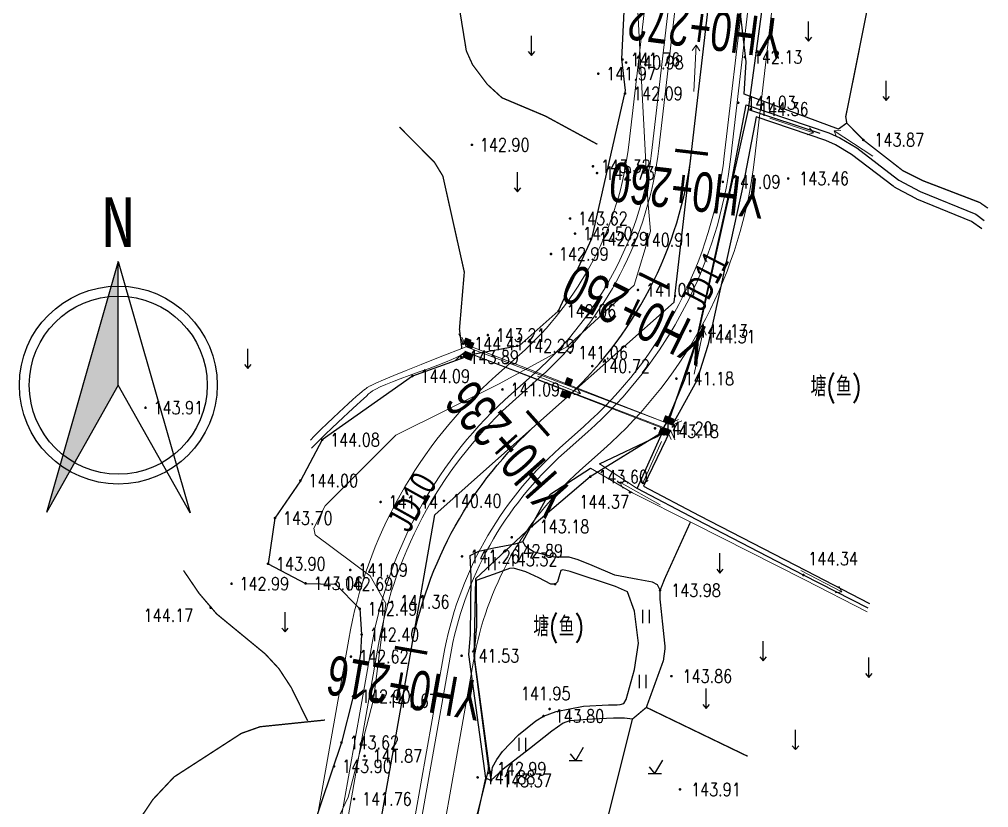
# Model space of a CAD drawing. Extents: x 529262 to 576451, y 2694391 to 2717535.
# Drawn here: x 562798.4 to 562871.9, y 2709306.4 to 2709366.1 of the extents above; entities that cross this region are included whole.
import ezdxf
from ezdxf.enums import TextEntityAlignment as Align

# ---------------------------------------------------------------- set-up
doc = ezdxf.new("R2010")
doc.units = 0
doc.linetypes.add('DASHED', pattern=[19.049999999999997, 12.7, -6.35])
for name, color, linetype in [('DMTZ', 8, 'Continuous'), ('GCD', 8, 'Continuous'), ('ZBTZ', 8, 'Continuous'), ('交点标注', 3, 'Continuous'), ('桩号标注_YH', 2, 'Continuous'), ('路名', 7, 'Continuous'), ('道路中线_04护管挡墙', 7, 'Continuous')]:
    doc.layers.add(name, color=color, linetype=linetype)
doc.layers.add('SXSS', color=5, linetype='Continuous', lineweight=0)
doc.styles.add('EICAD', font='fsdb_e.shx', dxfattribs={"width": 0.707, "height": 2, "bigfont": 'tjhzf.shx'})
doc.styles.add('HZ', font='rs.shx', dxfattribs={"width": 0.8, "bigfont": 'hztxt.shx'})
doc.styles.add('JieTuHzTxt', font='smsim.shx', dxfattribs={"width": 0.7, "bigfont": 'smfs.shx'})
doc.styles.get("Standard").update_dxf_attribs({"font": '', "height": 2.5, "bigfont": 'smfs.shx'})
doc.styles.get('Standard').set_extended_font_data('FangSong_GB2312')
doc.linetypes.add('10421', pattern='A,2,[150,AAA.SHX,S=0.5,R=0,X=0,Y=0.5],1e-11', length=2.00000000001)
doc.linetypes.add('10422', pattern='A,0.75,[150,AAA.SHX,S=0.5,R=0,X=0,Y=0.5],1.5,[177,AAA.SHX,S=1,R=0,X=0,Y=0.4],0.75', length=3)
doc.linetypes.add('1161', pattern='A,0,[149,AAA.SHX,S=0.15,R=0,X=0,Y=0],-1.6', length=1.6)
doc.linetypes.add('8462', pattern='A,2,[157,AAA.SHX,S=1,R=0,X=0,Y=0.5],1e-09', length=2.000000001)

# ---------------------------------------------------------------- blocks, each defined once
blk = doc.blocks.new('Compass1')
for p, q in [((0, 12.5), (-7.245865642328226, -12.86052974814868)), ((0, 0), (0, 12.5)), ((0, 0), (-7.245865642328226, -12.86052974814868))]:
    blk.add_line(p, q)
at = {"color": 2}
for p, q in [((0, 12.5), (7.258392921233167, -12.9043752243162)), ((7.258392921233167, -12.9043752243162), (0, 0))]:
    blk.add_line(p, q, dxfattribs=at)
at = {"color": 3}
blk.add_circle((0, 0), 10, dxfattribs=at)
at = {"color": 2}
blk.add_circle((0, 0), 9, dxfattribs=at)
blk.add_solid([(-7.245865642328283, -12.86052974814882), (0, 12.5), (0, 0)], dxfattribs=at)
at = {"color": 3}
blk.add_text('N', height=5, dxfattribs=at).set_placement((-0.01376961122394693, 13.97023395669921), align=Align.CENTER)
blk = doc.blocks.new('gc002')
at = {"color": 8, "const_width": 1}
blk.add_lwpolyline([(-0.5, 0), (0.5, 0)], dxfattribs=at)
blk = doc.blocks.new('gc123')
at = {"color": 8}
for p, q in [((0, 0), (1.199999999999999, 2)), ((-1, 0), (1, 0)), ((0, 0), (-0.8, 1))]:
    blk.add_line(p, q, dxfattribs=at)
blk = doc.blocks.new('gc120')
at = {"color": 8}
for p, q in [((0, 0), (0, 3)), ((-0.5, 0.6), (0, 0)), ((0, 0), (0.5, 0.6))]:
    blk.add_line(p, q, dxfattribs=at)
blk = doc.blocks.new('gc086')
at = {"color": 8}
for p, q in [((0, 0), (7, 0)), ((7, 0), (6.180847955711008, 0.573576436351046)), ((7, 0), (6.180847955711008, -0.5735764363510459))]:
    blk.add_line(p, q, dxfattribs=at)
blk = doc.blocks.new('gc121')
at = {"color": 8}
for p, q in [((-0.5, -1), (-0.5, 1)), ((0.5, -1), (0.5, 1))]:
    blk.add_line(p, q, dxfattribs=at)
blk = doc.blocks.new('GC200')
at = {"linetype": 'Continuous', "const_width": 0.2, "flags": 128}
blk.add_lwpolyline([(-0.1, 0, 1), (0.1, 0, 1)], format="xyb", close=True, dxfattribs=at)

msp = doc.modelspace()

# ---------------------------------------------------------------- linework, layer by layer
at = {"layer": 'DMTZ', "linetype": '10421', "flags": 128}
for points, elevation in [([(562853.6999258315, 2709359.2801933), (562855.1549258315, 2709370.0591933), (562857.2632974352, 2709376.482999946), (562860.6522277223, 2709381.208193736), (562861.17502769, 2709384.926524207), (562860.6222121889, 2709387.982541238), (562858.2569258315, 2709396.7641933), (562855.2569258315, 2709398.5601933), (562846.3999258315, 2709404.1181933)], 24.551), ([(562826.1769258315, 2709279.1281933), (562826.3839258315, 2709286.4271933), (562831.5239258315, 2709299.4911933), (562834.0079258315, 2709309.3181933), (562832.8964136476, 2709317.84589002), (562833.0127267722, 2709323.731477502), (562835.2679258315, 2709325.8281933), (562837.2529258315, 2709327.6841933), (562841.6999258315, 2709331.4591933), (562847.0175833774, 2709334.761357657), (562847.7972809989, 2709336.082168203), (562849.8649258316, 2709342.0711933), (562853.6999258315, 2709359.2801933), (562859.1119258315, 2709357.4911933)], 24.551), ([(562832.7911033379, 2709340.726859012), (562828.2059258316, 2709339.0811933), (562821.3679258316, 2709334.2471933), (562819.7169258315, 2709331.1531933), (562817.7849258315, 2709328.3161933), (562817.2589258315, 2709324.8551933), (562820.1069258315, 2709323.3671933), (562822.3859258315, 2709323.3171933), (562824.2149258315, 2709321.4421933), (562824.3609258315, 2709319.4921933), (562824.2662811914, 2709318.033684466), (562823.7079258315, 2709314.8031933), (562822.8299258315, 2709311.3061933), (562817.4029890086, 2709295.192312995), (562816.7403673612, 2709292.642292706), (562816.0279258315, 2709286.5511933), (562816.6199258316, 2709282.7951933), (562816.4629258316, 2709280.9691933), (562814.7739258315, 2709274.2981933), (562813.6809258315, 2709270.3641933), (562818.3859258315, 2709263.2431933), (562824.1139657451, 2709259.030661949), (562828.8819258315, 2709254.0621933), (562833.5879258316, 2709254.4551933), (562838.3669258315, 2709253.4171933), (562845.0859258316, 2709248.3831933), (562847.9709258316, 2709246.8861933), (562851.4829258316, 2709240.8511933), (562852.4799258315, 2709238.4691933), (562857.4299258315, 2709229.7121933), (562859.5919258315, 2709224.7231933), (562860.1849258315, 2709223.9701933), (562863.5529258315, 2709215.2141933), (562865.4689258315, 2709203.6471933), (562868.1069258315, 2709165.1951933), (562864.9699258315, 2709150.2231933), (562854.7257176726, 2709135.319853934), (562849.9591676869, 2709133.462704126), (562842.5160810922, 2709133.788934753)], 24.551), ([(562834.1686494417, 2709308.432038125), (562834.287146559, 2709309.434397026), (562834.6116494416, 2709310.007038124), (562835.0487982364, 2709310.636917101), (562836.2514092864, 2709311.879519007), (562837.5609210839, 2709312.961784284), (562838.1486494417, 2709313.312038125), (562839.11579678, 2709313.664632717), (562841.1903291639, 2709314.060646053), (562843.0762622741, 2709314.154936271), (562843.7346494417, 2709314.164038124), (562843.9753386041, 2709314.182347463), (562844.244289834, 2709314.276065548), (562844.4216494417, 2709314.571038125), (562845.0458615917, 2709316.840395744), (562845.3642494417, 2709318.845138125), (562845.038979676, 2709321.258355999), (562844.5203494417, 2709322.738638124), (562843.6181100345, 2709323.128722095), (562840.1828415431, 2709324.261730404), (562839.6288494417, 2709324.398638125), (562839.4634155119, 2709324.333670245), (562839.3015439096, 2709323.848092597), (562839.211611929, 2709323.488407346), (562839.0316494417, 2709323.309038125), (562838.7080147009, 2709323.308562395), (562837.8087296775, 2709323.794140042), (562836.8015302524, 2709324.243747769), (562835.8716494417, 2709324.518038125), (562835.5785020243, 2709324.49552791), (562834.4094309969, 2709324.063902818), (562833.0506494417, 2709323.587038124)], 143.369)]:
    msp.add_lwpolyline(points, dxfattribs=dict(at, elevation=elevation))
for points in [[(562853.3606494417, 2709360.443038125), (562853.5276494417, 2709362.898038125), (562853.0666494417, 2709366.764038125), (562853.1256494417, 2709369.165038125), (562854.8476494417, 2709373.561038124), (562857.2606494417, 2709376.536038124), (562858.6966494417, 2709378.359038125), (562860.2786494417, 2709380.389038125), (562860.7256494417, 2709382.805038125), (562860.8206494417, 2709386.041038125), (562859.8126494417, 2709388.152038124), (562857.7036494417, 2709392.420038125), (562857.2736494417, 2709393.109038125), (562858.9426494417, 2709393.273038125)], [(562832.6676494417, 2709323.872038125), (562832.5866494417, 2709325.494038125), (562833.245274204, 2709325.814804867), (562834.3759058809, 2709326.052216576), (562836.0040180797, 2709326.368768623), (562836.5954494417, 2709326.536938125)], [(562844.8946494417, 2709313.084038124), (562844.2869278983, 2709313.151909013), (562843.4516494417, 2709313.160038125), (562841.8579197113, 2709313.066684536), (562840.1107379479, 2709312.938852471), (562839.6336494418, 2709312.776038125), (562838.7896983203, 2709312.171860083), (562837.0851297767, 2709310.829618752), (562835.0822587567, 2709309.274320879), (562834.1686494417, 2709308.432038125), (562833.7726494417, 2709308.605038125)]]:
    msp.add_lwpolyline(points, dxfattribs=at)
at = {"layer": 'DMTZ', "linetype": 'Continuous', "flags": 128}
msp.add_lwpolyline([(562850.7636494417, 2709389.051038125), (562850.5191158337, 2709385.672444381), (562849.9266494417, 2709382.842038125), (562848.0146494417, 2709379.842038125), (562845.9877651931, 2709377.161020366), (562844.6447508585, 2709375.027467887), (562844.0661736307, 2709363.096318993), (562844.3431993481, 2709360.73674636), (562841.7971758648, 2709349.4797221), (562839.2638648427, 2709344.001559009), (562836.3147504014, 2709341.384996089), (562832.8038157991, 2709340.721386537)], dxfattribs=at)
at = {"layer": 'DMTZ', "linetype": '10422', "flags": 128}
for points, elevation in [([(562861.1466494417, 2709358.262038125), (562860.5286494417, 2709357.785038125), (562853.3606494417, 2709360.443038125)], 143.904), ([(562849.7713649374, 2709338.738475058), (562847.9096494417, 2709335.366038125)], 144.482), ([(562833.7726494417, 2709308.605038125), (562832.4916494417, 2709317.981038125)], 143.379), ([(562832.8626494417, 2709317.940038125), (562834.1686494417, 2709308.432038125)], 143.369)]:
    msp.add_lwpolyline(points, dxfattribs=dict(at, elevation=elevation))
at = {"layer": 'DMTZ', "linetype": '10422'}
for points in [[(562848.8446494417, 2709338.761038125), (562849.6576494417, 2709341.352038125), (562852.3706494417, 2709353.664038124), (562853.5196494417, 2709359.629038125), (562859.8006494417, 2709357.518038125), (562860.6116494416, 2709357.131038125), (562861.9096494417, 2709356.376038125), (562864.9976494418, 2709354.012120883)], [(562864.9976494418, 2709354.012120883), (562865.0996494417, 2709353.934038125), (562866.7106494417, 2709353.062038125), (562870.9306494417, 2709351.342038125), (562871.5795174299, 2709350.882874298)]]:
    msp.add_lwpolyline(points, dxfattribs=at)
at = {"layer": 'DMTZ', "linetype": '10422', "elevation": 144.479, "flags": 128}
for points in [[(562864.9976494418, 2709353.285522264), (562864.7772158744, 2709353.404838261, -0.03932917127679934), (562864.6620641934, 2709353.479419379), (562861.5160004323, 2709355.88778543), (562860.2966494417, 2709356.597038125), (562859.5655774693, 2709356.945897377), (562854.2816992095, 2709358.721771761), (562853.3216612119, 2709353.737762487, -0.006648875350034756), (562853.316964711, 2709353.715013723), (562850.603964711, 2709341.403013723, -0.02179372651686773), (562850.5843649375, 2709341.329475058), (562849.7713649374, 2709338.738475058)], [(562871.3904146564, 2709350.251666599), (562870.6013824287, 2709350.810016007), (562866.4743220885, 2709352.492135387, -0.02728089019289689), (562866.3882158746, 2709352.532838262), (562864.9976494418, 2709353.285522264)]]:
    msp.add_lwpolyline(points, format="xyb", dxfattribs=at)
at = {"layer": 'DMTZ', "linetype": '10422', "flags": 128}
for points in [[(562847.4790835773, 2709335.533682481), (562848.8446494417, 2709338.761038125)], [(562832.4916494417, 2709317.981038125), (562832.6136494417, 2709319.456038124), (562832.6676494417, 2709323.872038125)], [(562833.0506494417, 2709323.587038124), (562833.0676494417, 2709320.110038124), (562832.8626494417, 2709317.940038125)]]:
    msp.add_lwpolyline(points, dxfattribs=at)
at = {"layer": 'DMTZ', "linetype": '10421'}
for points in [[(562842.3934602654, 2709332.425792716), (562846.7802494417, 2709334.501738125), (562847.1796494417, 2709334.803038124)], [(562836.5956494417, 2709326.537038125), (562838.3204709198, 2709329.715673676), (562838.7066494417, 2709330.161038124), (562841.7275340542, 2709332.100165808)], [(562840.2816494417, 2709291.984038125), (562841.3226494417, 2709296.418038125), (562842.9046494417, 2709305.070038124), (562844.8946494417, 2709313.084038124)], [(562831.5019553108, 2709299.276113414), (562832.7306494417, 2709303.886038125), (562833.7726494417, 2709308.605038125)]]:
    msp.add_lwpolyline(points, dxfattribs=at)
at = {"layer": 'DMTZ', "linetype": '10422', "ltscale": 0.5}
msp.add_lwpolyline([(562862.7703237302, 2709321.478594422), (562857.8636494417, 2709324.003038125), (562849.7846494417, 2709328.180038125), (562845.2426494417, 2709330.565038125), (562847.3391179933, 2709335.151942472)], dxfattribs=at)
at = {"layer": 'DMTZ', "linetype": '10422', "ltscale": 0.5, "flags": 128}
msp.add_lwpolyline([(562847.7806494418, 2709334.983038125), (562845.7426425918, 2709330.735897791), (562849.9619628491, 2709328.520336626), (562858.039539601, 2709324.344072473), (562862.8823391992, 2709321.852491775)], dxfattribs=at)
at = {"layer": 'SXSS', "linetype": 'Continuous'}
for p, q in [((562832.0476494418, 2709341.542038125), (562831.7257570481, 2709342.274421417)), ((562832.2796494417, 2709341.304038125), (562831.95109041, 2709342.03345499)), ((562847.9096494417, 2709335.366038125), (562832.0476494418, 2709341.542038125)), ((562832.2796494417, 2709341.304038125), (562847.6666494417, 2709335.474038125)), ((562832.2046494418, 2709340.918038125), (562831.5035731237, 2709340.302206669)), ((562832.3836494418, 2709340.873038125), (562831.6531886412, 2709340.546806583)), ((562847.4918661608, 2709335.012736179), (562832.2046494418, 2709340.918038125)), ((562832.3836494418, 2709340.873038125), (562847.7806494418, 2709334.983038125)), ((562847.6666494417, 2709335.474038125), (562848.3960663065, 2709335.802597156)), ((562847.9096494417, 2709335.366038125), (562848.6420327341, 2709335.687930518)), ((562847.4918661608, 2709335.012736179), (562847.8204251925, 2709334.283319314)), ((562847.7806494418, 2709334.983038125), (562848.1068809836, 2709334.252577324))]:
    msp.add_line(p, q, dxfattribs=at)
at = {"layer": 'SXSS', "linetype": '8462', "const_width": 0.1, "elevation": 143.904, "flags": 128}
msp.add_lwpolyline([(562861.1466494417, 2709358.262038125), (562861.070098974, 2709358.746101486), (562861.6005131175, 2709361.371429492), (562864.9976494417, 2709378.351000714)], dxfattribs=at)
at = {"layer": 'SXSS', "linetype": 'Continuous', "elevation": 142.539, "flags": 128}
msp.add_lwpolyline([(562820.9492423113, 2709302.125188002), (562823.3343371563, 2709307.166515515), (562825.2702153695, 2709314.561692315), (562826.1832818538, 2709321.834520491), (562825.0010420497, 2709323.950993473), (562820.8328618176, 2709327.052072053), (562820.7450711292, 2709327.562057943), (562821.5953189807, 2709329.237607217), (562826.959115925, 2709334.602701371), (562834.785411648, 2709338.484582997), (562839.9185536432, 2709341.298452347), (562845.026033985, 2709345.9743893), (562846.2741579257, 2709350.068845057), (562846.0627685478, 2709352.393345794), (562845.1708475203, 2709369.118656147)], dxfattribs=at)
at = {"layer": 'SXSS', "linetype": '8462', "const_width": 0.1}
for points in [[(562864.9976494418, 2709354.964204957), (562862.4016494417, 2709356.985038124), (562861.1466494417, 2709358.262038125)], [(562871.8554400613, 2709351.803878711), (562871.2386494417, 2709352.235038124), (562866.9236494417, 2709353.890038125), (562865.4166494417, 2709354.638038124), (562864.9976494418, 2709354.964204957)]]:
    msp.add_lwpolyline(points, dxfattribs=at)
at = {"layer": 'SXSS', "linetype": 'Continuous', "flags": 128}
msp.add_lwpolyline([(562820.4709049402, 2709334.235343944), (562820.7547236185, 2709334.516963736, -0.001303990174058401), (562820.7565796778, 2709334.518795833), (562821.2700328028, 2709335.022983334, -0.001500084672519172), (562821.272179762, 2709335.025078935), (562821.752539137, 2709335.491141435, -0.00174387187190025), (562821.7550507615, 2709335.493561357), (562822.2023163865, 2709335.921498857, -0.002052123489242413), (562822.2052935034, 2709335.924324008), (562822.6194653782, 2709336.314136508, -0.001730649354850974), (562822.6219940732, 2709336.316500026), (562823.0022518857, 2709336.669460964, -0.001303318196054161), (562823.0041669642, 2709336.671229298), (562823.3496904017, 2709336.98861211, -0.001611795722628526), (562823.3520714606, 2709336.990785137), (562823.6628605232, 2709337.272589825, -0.002044295277357255), (562823.6659005682, 2709337.275323789), (562823.9419552557, 2709337.52155035, -0.002677424516530448), (562823.9459704432, 2709337.525093268), (562824.1872907557, 2709337.735741706, -0.003657537915393229), (562824.19283661, 2709337.740511653), (562824.3994225474, 2709337.915581966, -0.005293474778021369), (562824.407571114, 2709337.922340523), (562824.5794226766, 2709338.06183271, -0.008332731277962135), (562824.5925343463, 2709338.072117805), (562824.7296515336, 2709338.176031868, -0.03372306008583576), (562824.7859635269, 2709338.213013073), (562824.9976510269, 2709338.332442761, -0.01851339267143496), (562825.0305395625, 2709338.349424744), (562825.4261020625, 2709338.535463806, -0.007112234215588246), (562825.4390581321, 2709338.541333669), (562826.0184956321, 2709338.793982107, -0.003757137115578692), (562826.025405894, 2709338.796933548), (562826.788718394, 2709339.11619136, -0.002322037096241597), (562826.7930110674, 2709339.117963406), (562827.7401985674, 2709339.503830594, -0.001577075322659489), (562827.7431233597, 2709339.505011359), (562828.8741858597, 2709339.957487921, -0.001140973018084577), (562828.8763064859, 2709339.95833066), (562830.1912439858, 2709340.477416598, -0.0008637558555560732), (562830.1928519189, 2709340.478048138), (562832.2796494417, 2709341.304038125)], format="xyb", dxfattribs=at)
at = {"layer": 'SXSS', "linetype": 'Continuous'}
for points in [[(562820.5603525668, 2709333.619725625), (562821.1068994417, 2709334.162038125), (562821.6203525667, 2709334.666225625), (562822.1007119417, 2709335.132288125), (562822.5479775667, 2709335.560225625), (562822.9621494417, 2709335.950038125), (562823.342348403, 2709336.304037735), (562823.6876952868, 2709336.624536567), (562823.9981900932, 2709336.911534619), (562824.2738328222, 2709337.165031893), (562824.5146234737, 2709337.385028387), (562824.7205620478, 2709337.571524103), (562824.8916485443, 2709337.724519039), (562825.0278829637, 2709337.844013196), (562825.1894189548, 2709337.958088581), (562825.4364101674, 2709338.094827197), (562825.7688566012, 2709338.254229045), (562826.1867582565, 2709338.436294124), (562826.6901151332, 2709338.641022437), (562827.2789272312, 2709338.868413981), (562827.9531945506, 2709339.118468758), (562828.7129170913, 2709339.391186766), (562829.4696192918, 2709339.66358724), (562830.1348255904, 2709339.912689413), (562830.7085359871, 2709340.138493285), (562831.1907504819, 2709340.340998855), (562831.5814690747, 2709340.520206124), (562831.8806917657, 2709340.676115092), (562832.0884185547, 2709340.808725759), (562832.2046494419, 2709340.918038125)], [(562844.9026494417, 2709330.235038124), (562841.7275340544, 2709332.100165808)]]:
    msp.add_lwpolyline(points, dxfattribs=at)
at = {"layer": 'SXSS', "linetype": 'Continuous', "flags": 128}
msp.add_lwpolyline([(562845.2426494417, 2709330.565038125), (562842.3934602655, 2709332.425792716)], dxfattribs=at)
at = {"layer": 'SXSS', "linetype": 'Continuous', "ltscale": 0.3}
msp.add_lwpolyline([(562844.9026494417, 2709330.235038124), (562849.5336494417, 2709327.910038125), (562857.9766494418, 2709323.639038125), (562862.690395493, 2709321.211801304)], dxfattribs=at)
at = {"layer": 'ZBTZ', "linetype": 'Continuous', "const_width": 0.1, "flags": 128}
for points in [[(562831.3075204417, 2709369.837483125), (562832.2978004417, 2709363.730973125), (562832.7729474417, 2709362.681481125), (562833.8903914418, 2709361.192103125), (562835.0005254417, 2709360.175811124), (562838.2946494417, 2709358.789038124), (562842.2346494417, 2709356.650038125)], [(562831.9589514418, 2709341.177100124), (562831.7768494417, 2709342.637313125), (562832.1453724416, 2709346.961267125), (562830.5193874417, 2709354.239884125), (562829.8812964418, 2709355.286970125), (562827.2259734417, 2709357.961288125)], [(562820.2646494417, 2709312.946038125), (562819.0289484417, 2709315.462472124), (562818.0836494417, 2709316.906038125), (562817.0471824417, 2709318.022795124), (562813.3661154417, 2709321.050980125), (562812.0335804417, 2709322.610343125), (562810.8530244417, 2709324.347757124)], [(562844.8946494417, 2709313.084038124), (562845.9506494417, 2709313.969038125)], [(562808.0492074417, 2709290.555476125), (562805.4843324417, 2709294.692043125), (562805.2483084417, 2709295.483679125), (562805.1936514417, 2709296.715669125), (562805.2386304417, 2709299.472751125), (562805.6831924417, 2709301.865695124), (562807.6811334417, 2709305.723028125), (562808.5432704417, 2709307.002924125), (562810.1356494417, 2709308.696038125), (562815.2383084417, 2709311.998708125), (562816.6544334417, 2709312.500884125), (562821.5767534417, 2709313.009356125)]]:
    msp.add_lwpolyline(points, dxfattribs=at)
at = {"layer": 'ZBTZ', "linetype": 'Continuous', "const_width": 0.1}
msp.add_lwpolyline([(562853.6320273379, 2709310.263251937), (562845.9506494417, 2709313.969038125), (562847.2456494417, 2709317.527038124), (562847.3761398373, 2709318.490739219), (562846.9851871752, 2709322.188832573), (562846.9916494417, 2709322.842038125), (562847.3411928548, 2709323.71640416), (562849.2982003636, 2709328.028245662)], dxfattribs=at)
at = {"layer": 'ZBTZ', "linetype": '1161', "elevation": 143.9822, "flags": 128}
msp.add_lwpolyline([(562846.9919494417, 2709322.842438125), (562846.8057587503, 2709323.267410722), (562846.4087494417, 2709323.466338125), (562845.2973819477, 2709323.668340676), (562843.5571494417, 2709324.002538125), (562841.8414925536, 2709324.718389779), (562840.7913569307, 2709325.157499108), (562840.0856494417, 2709325.347038125), (562838.9965831175, 2709325.348419241), (562837.4500203781, 2709325.730254855), (562836.819944967, 2709326.150274496), (562836.5954494417, 2709326.536938125)], dxfattribs=at)
at = {"layer": '交点标注', "linetype": 'DASHED'}
for p, q in [((562848.0593326336, 2709344.692028957), (562849.3806660017, 2709356.051421958)), ((562839.5116995793, 2709337.09468071), (562848.0593326336, 2709344.692028957)), ((562829.92266091, 2709328.571705323), (562837.717787144, 2709335.500206847)), ((562828.10635613, 2709318.301887248), (562829.92266091, 2709328.571705323))]:
    msp.add_line(p, q, dxfattribs=at)
at = {"layer": '桩号标注_YH', "const_width": 0.25}
for points in [[(562848.139037718, 2709356.195849119), (562850.6222942856, 2709355.906994797)], [(562845.395379201, 2709346.860239564), (562847.6400567672, 2709345.759593106)], [(562836.887365794, 2709336.434498226), (562838.5482084932, 2709334.565915467)], [(562826.8754584879, 2709318.519581978), (562829.3372537716, 2709318.084192519)]]:
    msp.add_lwpolyline(points, dxfattribs=at)
at = {"layer": '道路中线_04护管挡墙', "color": 8, "lineweight": 0}
for points in [[(562826.7106872052, 2709296.055480122), (562830.5681514133, 2709317.866497789, -0.1688634776067192), (562839.3786298428, 2709333.631624087), (562841.1725422789, 2709335.226097951, 0.1841371651381796), (562851.8639225693, 2709355.762567636), (562853.2825370207, 2709367.958278014, -0.06444454182361876), (562854.6808095851, 2709373.562494753), (562854.9167659518, 2709374.165077313, 0.1761513673815197), (562855.3570790425, 2709392.135385648, 0.1864982436832394), (562850.6896036549, 2709397.756332146), (562847.3796416338, 2709399.603654819, -0.1110063000574484), (562840.0265716545, 2709406.186107964, -0.1195684758139596), (562839.6814409813, 2709407.04638921), (562838.3226532222, 2709416.448930601, -0.06296458713159439), (562838.1556235221, 2709425.854839759), (562838.4050377108, 2709428.155092855, 0.05429319561694611), (562838.4006864838, 2709437.357807765), (562835.636191669, 2709462.6306759, 0.02430381474386356)], [(562827.2030462619, 2709295.96840223), (562831.0605104701, 2709317.779419897, -0.1688634776076162), (562839.7107983826, 2709333.257907535), (562841.5047108188, 2709334.852381399, 0.1841371651366495), (562852.3605738828, 2709355.704796772), (562853.7791883342, 2709367.900507149, -0.06444454182447465), (562855.146388175, 2709373.380185739), (562855.3823445416, 2709373.982768299, 0.1761513673833997), (562855.8310275415, 2709392.294674129, 0.1864982436856897), (562850.9332768791, 2709398.192936497), (562847.6233148581, 2709400.040259171, -0.1110063000600357), (562840.4336464339, 2709406.476435579, -0.1195684757880763), (562840.1763003712, 2709407.117902735), (562838.8175126121, 2709416.520444126, -0.06296458713003311), (562838.6527099746, 2709425.800941163), (562838.9021241633, 2709428.101194258, 0.05429319561656035), (562838.8977217454, 2709437.412176402), (562836.1332269306, 2709462.685044538, 0.02430381474406204)], [(562828.9755388661, 2709295.654921819), (562832.8330030743, 2709317.465939486, -0.1688634776056449), (562840.906605126, 2709331.912527948), (562842.7005175621, 2709333.507001812, 0.1841371651370731), (562854.1485186116, 2709355.49682166), (562855.567133063, 2709367.692532037, -0.0644445418284012), (562856.8224710985, 2709372.723873288), (562857.0584274651, 2709373.326455848, 0.1761513673824594), (562857.5372421382, 2709392.868112661, 0.1864982436889583), (562851.8105004864, 2709399.764712162), (562848.5005384657, 2709401.612034836, -0.1099944619511447), (562841.9461466699, 2709407.455949845), (562840.5990064155, 2709416.777892817, -0.06296458712801915), (562840.4422212036, 2709425.606906214), (562840.6916353924, 2709427.907159309, 0.0542931956178653), (562840.6870486871, 2709437.607903497), (562837.9225538723, 2709462.880771632, 0.02430381474348551)], [(562819.5222449771, 2709297.326817343), (562823.3797091852, 2709319.13783501, -0.1688634776050501), (562834.5289691611, 2709339.087885744), (562836.3228815972, 2709340.682359608, 0.1841371651354907), (562844.612813392, 2709356.606022256), (562846.0314278433, 2709368.801732634, -0.06444454182125504), (562847.8833621731, 2709376.224206361), (562848.1193185397, 2709376.82678892, 0.176151367380793), (562848.4374309563, 2709389.809773822, 0.1864982437077712), (562847.1319745807, 2709391.381908613), (562843.8220125594, 2709393.229231286, -0.1110063000621005), (562834.0832798757, 2709401.947324786, -0.1195684758143157), (562832.4564938898, 2709406.002291741), (562831.0977061308, 2709415.404833131, -0.06296458713687461), (562830.8981613156, 2709426.641759274), (562831.1475755041, 2709428.942012369, 0.05429319561381337), (562831.1439716646, 2709436.564025659), (562828.3794768498, 2709461.836893794, 0.02430381474179221)], [(562821.2947375813, 2709297.013336933), (562825.1522017894, 2709318.8243546, -0.1688634776038732), (562835.7247759046, 2709337.742506157), (562837.5186883408, 2709339.336980022, 0.1841371651313319), (562846.4007581206, 2709356.398047144), (562847.819372572, 2709368.593757522, -0.06444454182388079), (562849.5594450966, 2709375.567893909), (562849.7954014633, 2709376.170476469, 0.1761513673796883), (562850.1436455529, 2709390.383212354, 0.1864982436909759), (562848.009198188, 2709392.953684278), (562844.6992361668, 2709394.801006952, -0.1110063000606453), (562835.5487490814, 2709402.9925042, -0.1195684758154538), (562834.2379876932, 2709406.259740432), (562832.8791999342, 2709415.662281822, -0.06296458713551237), (562832.6876725446, 2709426.447724325), (562832.9370867332, 2709428.74797742, 0.05429319561552669), (562832.9332986063, 2709436.759752754), (562830.1688037915, 2709462.032620889, 0.02430381474130426)], [(562821.787096638, 2709296.926259041), (562825.6445608462, 2709318.737276708, -0.1688634776045746), (562836.0569444444, 2709337.368789605), (562837.8508568807, 2709338.96326347, 0.1841371651337751), (562846.8974094341, 2709356.34027628), (562848.3160238855, 2709368.535986658, -0.0644445418245703), (562850.0250236865, 2709375.385584895), (562850.2609800531, 2709375.988167455, 0.17615136738206), (562850.617594052, 2709390.542500836, 0.1864982436912802), (562848.2528714122, 2709393.39028863), (562844.942909391, 2709395.237611304, -0.1110063000598438), (562835.9558238608, 2709403.282831815, -0.119568475810115), (562834.732847083, 2709406.331253957), (562833.374059324, 2709415.733795348, -0.06296458713419921), (562833.184758997, 2709426.393825728), (562833.4341731857, 2709428.694078824, 0.05429319561510328), (562833.4303338679, 2709436.814121391), (562830.6658390531, 2709462.086989526, 0.02430381474155266)]]:
    msp.add_lwpolyline(points, format="xyb", dxfattribs=at)
at = {"layer": '道路中线_04护管挡墙', "color": 1}
msp.add_lwpolyline([(562824.2488919216, 2709296.490869581), (562828.1063561297, 2709318.301887248, -0.1688634776074018), (562837.7177871435, 2709335.500206846), (562839.5116995798, 2709337.09468071, 0.1841371651361609), (562849.3806660017, 2709356.051421958), (562850.7992804531, 2709368.247132336, -0.0644445418241421), (562852.3529166358, 2709374.474039824), (562852.5888730024, 2709375.076622384, 0.1761513673817616), (562852.9873365472, 2709391.338943242, 0.1864982436872944), (562849.4712375335, 2709395.573310388), (562846.1612755124, 2709397.420633061, -0.111006300060377), (562837.9911977577, 2709404.73446989, -0.1195684757983353), (562837.2071440322, 2709406.688821584), (562835.8483562731, 2709416.091362974, -0.06296458713297823), (562835.6701912596, 2709426.124332744), (562835.9196054483, 2709428.424585839, 0.05429319561608228), (562835.9155101759, 2709437.085964578), (562833.1510153611, 2709462.358832713, 0.02430381474272014)], format="xyb", dxfattribs=at)

# ---------------------------------------------------------------- block references
at = {"layer": 'GCD', "linetype": 'Continuous'}
ref = msp.add_blockref('GC200', (562844.1429258315, 2709363.0771933, 141.764), dxfattribs=dict(at, xscale=0.5, yscale=0.5, zscale=0.5))
ref.add_attrib('height', '141.76', dxfattribs={"linetype": 'Continuous', "height": 1, "style": 'HZ', "width": 0.8}).set_placement((562844.7429258315, 2709363.0771933, 141.764), align=Align.MIDDLE_LEFT)
ref = msp.add_blockref('GC200', (562844.4149258315, 2709362.8481933, 140.977), dxfattribs=dict(at, xscale=0.5, yscale=0.5, zscale=0.5))
ref.add_attrib('height', '140.98', dxfattribs={"linetype": 'Continuous', "height": 1, "style": 'HZ', "width": 0.8}).set_placement((562845.0149258315, 2709362.8481933, 140.977), align=Align.MIDDLE_LEFT)
ref = msp.add_blockref('GC200', (562853.4169258316, 2709363.2621933, 142.13), dxfattribs=dict(at, xscale=0.5, yscale=0.5, zscale=0.5))
ref.add_attrib('height', '142.13', dxfattribs={"linetype": 'Continuous', "height": 1, "style": 'HZ', "width": 0.8}).set_placement((562854.0169258316, 2709363.2621933, 142.13), align=Align.MIDDLE_LEFT)
ref = msp.add_blockref('GC200', (562842.3029258315, 2709362.0011933, 141.971), dxfattribs=dict(at, xscale=0.5, yscale=0.5, zscale=0.5))
ref.add_attrib('height', '141.97', dxfattribs={"linetype": 'Continuous', "height": 1, "style": 'HZ', "width": 0.8}).set_placement((562842.9029258315, 2709362.0011933, 141.971), align=Align.MIDDLE_LEFT)
ref = msp.add_blockref('GC200', (562844.3379258316, 2709360.5041933, 142.093), dxfattribs=dict(at, xscale=0.5, yscale=0.5, zscale=0.5))
ref.add_attrib('height', '142.09', dxfattribs={"linetype": 'Continuous', "height": 1, "style": 'HZ', "width": 0.8}).set_placement((562844.9379258315, 2709360.5041933, 142.093), align=Align.MIDDLE_LEFT)
ref = msp.add_blockref('GC200', (562852.9168716315, 2709359.797064866, 141.03), dxfattribs=dict(at, xscale=0.5, yscale=0.5, zscale=0.5))
ref.add_attrib('height', '141.03', dxfattribs={"linetype": 'Continuous', "height": 1, "style": 'HZ', "width": 0.8}).set_placement((562853.5168716315, 2709359.797064866, 141.03), align=Align.MIDDLE_LEFT)
ref = msp.add_blockref('GC200', (562853.8839014941, 2709359.313398921, 144.356), dxfattribs=dict(at, xscale=0.5, yscale=0.5, zscale=0.5))
ref.add_attrib('height', '144.36', dxfattribs={"linetype": 'Continuous', "height": 1, "style": 'HZ', "width": 0.8}).set_placement((562854.4839014941, 2709359.313398921, 144.356), align=Align.MIDDLE_LEFT)
ref = msp.add_blockref('GC200', (562832.7244467075, 2709356.610862429, 142.897), dxfattribs=dict(at, xscale=0.5, yscale=0.5, zscale=0.5))
ref.add_attrib('height', '142.90', dxfattribs={"linetype": 'Continuous', "height": 1, "style": 'HZ', "width": 0.8}).set_placement((562833.3244467075, 2709356.610862429, 142.897), align=Align.MIDDLE_LEFT)
at = {"layer": 'GCD', "linetype": 'Continuous', "xscale": 0.5, "yscale": 0.5}
for p in [(562862.4016494417, 2709356.985038124, 143.868), (562832.0476494418, 2709341.542038125, 144.412), (562849.6576494417, 2709341.352038125, 144.393), (562844.7106494417, 2709330.275038125, 143.703), (562857.8636494417, 2709324.003038125, 144.335), (562839.0316494417, 2709323.309038125, 143.32), (562846.9919494417, 2709322.842438125, 143.9822), (562838.1486494417, 2709313.312038125, 143.796), (562834.1686494417, 2709308.432038125, 143.369), (562848.5012494418, 2709307.750938124, 143.9094)]:
    msp.add_blockref('GC200', p, dxfattribs=at)
at = {"layer": 'GCD', "linetype": 'Continuous'}
ref = msp.add_blockref('GC200', (562841.9009258315, 2709354.9831933, 143.317), dxfattribs=dict(at, xscale=0.5, yscale=0.5, zscale=0.5))
ref.add_attrib('height', '143.32', dxfattribs={"linetype": 'Continuous', "height": 1, "style": 'HZ', "width": 0.8}).set_placement((562842.5009258315, 2709354.9831933, 143.317), align=Align.MIDDLE_LEFT)
ref = msp.add_blockref('GC200', (562842.2109258316, 2709354.4661933, 142.725), dxfattribs=dict(at, xscale=0.5, yscale=0.5, zscale=0.5))
ref.add_attrib('height', '142.73', dxfattribs={"linetype": 'Continuous', "height": 1, "style": 'HZ', "width": 0.8}).set_placement((562842.8109258316, 2709354.4661933, 142.725), align=Align.MIDDLE_LEFT)
ref = msp.add_blockref('GC200', (562851.7505033147, 2709353.802761013, 141.09), dxfattribs=dict(at, xscale=0.5, yscale=0.5, zscale=0.5))
ref.add_attrib('height', '141.09', dxfattribs={"linetype": 'Continuous', "height": 1, "style": 'HZ', "width": 0.8}).set_placement((562852.3505033146, 2709353.802761013, 141.09), align=Align.MIDDLE_LEFT)
at = {"layer": 'GCD', "linetype": 'Continuous', "xscale": 0.5, "yscale": 0.5, "zscale": 0.5}
for p in [(562856.7062359266, 2709354.056330204, 143.462), (562835.7456494417, 2709326.862038125, 142.846), (562847.8499494417, 2709316.336238124, 143.8602), (562838.6086494417, 2709313.848038124, 141.953)]:
    msp.add_blockref('GC200', p, dxfattribs=at)
at = {"layer": 'GCD', "linetype": 'Continuous'}
ref = msp.add_blockref('GC200', (562840.1679258315, 2709351.0241933, 143.621), dxfattribs=dict(at, xscale=0.5, yscale=0.5, zscale=0.5))
ref.add_attrib('height', '143.62', dxfattribs={"linetype": 'Continuous', "height": 1, "style": 'HZ', "width": 0.8}).set_placement((562840.7679258315, 2709351.0241933, 143.621), align=Align.MIDDLE_LEFT)
ref = msp.add_blockref('GC200', (562840.5419258316, 2709349.8811933, 142.497), dxfattribs=dict(at, xscale=0.5, yscale=0.5, zscale=0.5))
ref.add_attrib('height', '142.50', dxfattribs={"linetype": 'Continuous', "height": 1, "style": 'HZ', "width": 0.8}).set_placement((562841.1419258316, 2709349.8811933, 142.497), align=Align.MIDDLE_LEFT)
ref = msp.add_blockref('GC200', (562841.7189258315, 2709349.4771933, 142.294), dxfattribs=dict(at, xscale=0.5, yscale=0.5, zscale=0.5))
ref.add_attrib('height', '142.29', dxfattribs={"linetype": 'Continuous', "height": 1, "style": 'HZ', "width": 0.8}).set_placement((562842.3189258315, 2709349.4771933, 142.294), align=Align.MIDDLE_LEFT)
ref = msp.add_blockref('GC200', (562845.0699258315, 2709349.4021933, 140.907), dxfattribs=dict(at, xscale=0.5, yscale=0.5, zscale=0.5))
ref.add_attrib('height', '140.91', dxfattribs={"linetype": 'Continuous', "height": 1, "style": 'HZ', "width": 0.8}).set_placement((562845.6699258315, 2709349.4021933, 140.907), align=Align.MIDDLE_LEFT)
ref = msp.add_blockref('GC200', (562838.7166494417, 2709348.336038125, 142.989), dxfattribs=dict(at, xscale=0.5, yscale=0.5, zscale=0.5))
ref.add_attrib('height', '142.99', dxfattribs={"linetype": 'Continuous', "height": 1, "style": 'HZ', "width": 0.8}).set_placement((562839.3166494417, 2709348.336038125, 142.989), align=Align.MIDDLE_LEFT)
ref = msp.add_blockref('GC200', (562845.3111120205, 2709345.608090335, 141), dxfattribs=dict(at, xscale=0.5, yscale=0.5, zscale=0.5))
ref.add_attrib('height', '141.00', dxfattribs={"linetype": 'Continuous', "height": 1, "style": 'HZ', "width": 0.8}).set_placement((562845.9111120205, 2709345.608090335, 141), align=Align.MIDDLE_LEFT)
ref = msp.add_blockref('GC200', (562839.2949258315, 2709344.0091933, 142.056), dxfattribs=dict(at, xscale=0.5, yscale=0.5, zscale=0.5))
ref.add_attrib('height', '142.06', dxfattribs={"linetype": 'Continuous', "height": 1, "style": 'HZ', "width": 0.8}).set_placement((562839.8949258315, 2709344.0091933, 142.056), align=Align.MIDDLE_LEFT)
ref = msp.add_blockref('GC200', (562849.2862280194, 2709342.500372819, 141.13), dxfattribs=dict(at, xscale=0.5, yscale=0.5, zscale=0.5))
ref.add_attrib('height', '141.13', dxfattribs={"linetype": 'Continuous', "height": 1, "style": 'HZ', "width": 0.8}).set_placement((562849.8862280194, 2709342.500372819, 141.13), align=Align.MIDDLE_LEFT)
ref = msp.add_blockref('GC200', (562833.9319258315, 2709342.1881933, 143.209), dxfattribs=dict(at, xscale=0.5, yscale=0.5, zscale=0.5))
ref.add_attrib('height', '143.21', dxfattribs={"linetype": 'Continuous', "height": 1, "style": 'HZ', "width": 0.8}).set_placement((562834.5319258315, 2709342.1881933, 143.209), align=Align.MIDDLE_LEFT)
ref = msp.add_blockref('GC200', (562849.8649258316, 2709342.0711933, 144.313), dxfattribs=dict(at, xscale=0.5, yscale=0.5, zscale=0.5))
ref.add_attrib('height', '144.31', dxfattribs={"linetype": 'Continuous', "height": 1, "style": 'HZ', "width": 0.8}).set_placement((562850.4649258315, 2709342.0711933, 144.313), align=Align.MIDDLE_LEFT)
ref = msp.add_blockref('GC200', (562836.1589258316, 2709341.3751933, 142.29), dxfattribs=dict(at, xscale=0.5, yscale=0.5, zscale=0.5))
ref.add_attrib('height', '142.29', dxfattribs={"linetype": 'Continuous', "height": 1, "style": 'HZ', "width": 0.8}).set_placement((562836.7589258315, 2709341.3751933, 142.29), align=Align.MIDDLE_LEFT)
ref = msp.add_blockref('GC200', (562840.18181048, 2709340.858270409, 141.06), dxfattribs=dict(at, xscale=0.5, yscale=0.5, zscale=0.5))
ref.add_attrib('height', '141.06', dxfattribs={"linetype": 'Continuous', "height": 1, "style": 'HZ', "width": 0.8}).set_placement((562840.7818104799, 2709340.858270409, 141.06), align=Align.MIDDLE_LEFT)
ref = msp.add_blockref('GC200', (562831.9209258315, 2709340.5141933, 143.893), dxfattribs=dict(at, xscale=0.5, yscale=0.5, zscale=0.5))
ref.add_attrib('height', '143.89', dxfattribs={"linetype": 'Continuous', "height": 1, "style": 'HZ', "width": 0.8}).set_placement((562832.5209258315, 2709340.5141933, 143.893), align=Align.MIDDLE_LEFT)
ref = msp.add_blockref('GC200', (562841.8496147674, 2709339.838950009, 140.718), dxfattribs=dict(at, xscale=0.5, yscale=0.5, zscale=0.5))
ref.add_attrib('height', '140.72', dxfattribs={"linetype": 'Continuous', "height": 1, "style": 'HZ', "width": 0.8}).set_placement((562842.4496147673, 2709339.838950009, 140.718), align=Align.MIDDLE_LEFT)
ref = msp.add_blockref('GC200', (562828.2059258316, 2709339.0811933, 144.089), dxfattribs=dict(at, xscale=0.5, yscale=0.5, zscale=0.5))
ref.add_attrib('height', '144.09', dxfattribs={"linetype": 'Continuous', "height": 1, "style": 'HZ', "width": 0.8}).set_placement((562828.8059258315, 2709339.0811933, 144.089), align=Align.MIDDLE_LEFT)
ref = msp.add_blockref('GC200', (562848.2307406141, 2709338.888539585, 141.18), dxfattribs=dict(at, xscale=0.5, yscale=0.5, zscale=0.5))
ref.add_attrib('height', '141.18', dxfattribs={"linetype": 'Continuous', "height": 1, "style": 'HZ', "width": 0.8}).set_placement((562848.8307406141, 2709338.888539585, 141.18), align=Align.MIDDLE_LEFT)
ref = msp.add_blockref('GC200', (562835.036088677, 2709338.068388457, 141.09), dxfattribs=dict(at, xscale=0.5, yscale=0.5, zscale=0.5))
ref.add_attrib('height', '141.09', dxfattribs={"linetype": 'Continuous', "height": 1, "style": 'HZ', "width": 0.8}).set_placement((562835.636088677, 2709338.068388457, 141.09), align=Align.MIDDLE_LEFT)
ref = msp.add_blockref('GC200', (562807.970285115, 2709336.682411688, 143.912), dxfattribs=dict(at, xscale=0.5, yscale=0.5, zscale=0.5))
ref.add_attrib('height', '143.91', dxfattribs={"linetype": 'Continuous', "height": 1, "style": 'HZ', "width": 0.8}).set_placement((562808.5702851149, 2709336.682411688, 143.912), align=Align.MIDDLE_LEFT)
ref = msp.add_blockref('GC200', (562846.6044283877, 2709335.117860574, 141.2), dxfattribs=dict(at, xscale=0.5, yscale=0.5, zscale=0.5))
ref.add_attrib('height', '141.20', dxfattribs={"linetype": 'Continuous', "height": 1, "style": 'HZ', "width": 0.8}).set_placement((562847.2044283877, 2709335.117860574, 141.2), align=Align.MIDDLE_LEFT)
ref = msp.add_blockref('GC200', (562847.0841472368, 2709334.894353191, 143.179), dxfattribs=dict(at, xscale=0.5, yscale=0.5, zscale=0.5))
ref.add_attrib('height', '143.18', dxfattribs={"linetype": 'Continuous', "height": 1, "style": 'HZ', "width": 0.8}).set_placement((562847.6841472368, 2709334.894353191, 143.179), align=Align.MIDDLE_LEFT)
ref = msp.add_blockref('GC200', (562821.3679258316, 2709334.2471933, 144.077), dxfattribs=dict(at, xscale=0.5, yscale=0.5, zscale=0.5))
ref.add_attrib('height', '144.08', dxfattribs={"linetype": 'Continuous', "height": 1, "style": 'HZ', "width": 0.8}).set_placement((562821.9679258316, 2709334.2471933, 144.077), align=Align.MIDDLE_LEFT)
ref = msp.add_blockref('GC200', (562841.6999258315, 2709331.4591933, 143.599), dxfattribs=dict(at, xscale=0.5, yscale=0.5, zscale=0.5))
ref.add_attrib('height', '143.60', dxfattribs={"linetype": 'Continuous', "height": 1, "style": 'HZ', "width": 0.8}).set_placement((562842.2999258315, 2709331.4591933, 143.599), align=Align.MIDDLE_LEFT)
ref = msp.add_blockref('GC200', (562819.7169258315, 2709331.1531933, 144.001), dxfattribs=dict(at, xscale=0.5, yscale=0.5, zscale=0.5))
ref.add_attrib('height', '144.00', dxfattribs={"linetype": 'Continuous', "height": 1, "style": 'HZ', "width": 0.8}).set_placement((562820.3169258315, 2709331.1531933, 144.001), align=Align.MIDDLE_LEFT)
ref = msp.add_blockref('GC200', (562825.7958949893, 2709329.541913003, 141.14), dxfattribs=dict(at, xscale=0.5, yscale=0.5, zscale=0.5))
ref.add_attrib('height', '141.14', dxfattribs={"linetype": 'Continuous', "height": 1, "style": 'HZ', "width": 0.8}).set_placement((562826.3958949893, 2709329.541913003, 141.14), align=Align.MIDDLE_LEFT)
ref = msp.add_blockref('GC200', (562830.5983803393, 2709329.621983947, 140.401), dxfattribs=dict(at, xscale=0.5, yscale=0.5, zscale=0.5))
ref.add_attrib('height', '140.40', dxfattribs={"linetype": 'Continuous', "height": 1, "style": 'HZ', "width": 0.8}).set_placement((562831.1983803393, 2709329.621983947, 140.401), align=Align.MIDDLE_LEFT)
ref = msp.add_blockref('GC200', (562817.7849258315, 2709328.3161933, 143.704), dxfattribs=dict(at, xscale=0.5, yscale=0.5, zscale=0.5))
ref.add_attrib('height', '143.70', dxfattribs={"linetype": 'Continuous', "height": 1, "style": 'HZ', "width": 0.8}).set_placement((562818.3849258315, 2709328.3161933, 143.704), align=Align.MIDDLE_LEFT)
ref = msp.add_blockref('GC200', (562837.2529258315, 2709327.6841933, 143.181), dxfattribs=dict(at, xscale=0.5, yscale=0.5, zscale=0.5))
ref.add_attrib('height', '143.18', dxfattribs={"linetype": 'Continuous', "height": 1, "style": 'HZ', "width": 0.8}).set_placement((562837.8529258315, 2709327.6841933, 143.181), align=Align.MIDDLE_LEFT)
ref = msp.add_blockref('GC200', (562831.976093324, 2709325.412066844, 141.264), dxfattribs=dict(at, xscale=0.5, yscale=0.5, zscale=0.5))
ref.add_attrib('height', '141.26', dxfattribs={"linetype": 'Continuous', "height": 1, "style": 'HZ', "width": 0.8}).set_placement((562832.576093324, 2709325.412066844, 141.264), align=Align.MIDDLE_LEFT)
ref = msp.add_blockref('GC200', (562835.2679258315, 2709325.8281933, 142.893), dxfattribs=dict(at, xscale=0.5, yscale=0.5, zscale=0.5))
ref.add_attrib('height', '142.89', dxfattribs={"linetype": 'Continuous', "height": 1, "style": 'HZ', "width": 0.8}).set_placement((562835.8679258315, 2709325.8281933, 142.893), align=Align.MIDDLE_LEFT)
ref = msp.add_blockref('GC200', (562817.2589258315, 2709324.8551933, 143.901), dxfattribs=dict(at, xscale=0.5, yscale=0.5, zscale=0.5))
ref.add_attrib('height', '143.90', dxfattribs={"linetype": 'Continuous', "height": 1, "style": 'HZ', "width": 0.8}).set_placement((562817.8589258315, 2709324.8551933, 143.901), align=Align.MIDDLE_LEFT)
ref = msp.add_blockref('GC200', (562823.4929258316, 2709324.3841933, 141.093), dxfattribs=dict(at, xscale=0.5, yscale=0.5, zscale=0.5))
ref.add_attrib('height', '141.09', dxfattribs={"linetype": 'Continuous', "height": 1, "style": 'HZ', "width": 0.8}).set_placement((562824.0929258316, 2709324.3841933, 141.093), align=Align.MIDDLE_LEFT)
ref = msp.add_blockref('GC200', (562814.4914573621, 2709323.344194335, 142.991), dxfattribs=dict(at, xscale=0.5, yscale=0.5, zscale=0.5))
ref.add_attrib('height', '142.99', dxfattribs={"linetype": 'Continuous', "height": 1, "style": 'HZ', "width": 0.8}).set_placement((562815.091457362, 2709323.344194335, 142.991), align=Align.MIDDLE_LEFT)
ref = msp.add_blockref('GC200', (562820.1069258315, 2709323.3671933, 143.058), dxfattribs=dict(at, xscale=0.5, yscale=0.5, zscale=0.5))
ref.add_attrib('height', '143.06', dxfattribs={"linetype": 'Continuous', "height": 1, "style": 'HZ', "width": 0.8}).set_placement((562820.7069258315, 2709323.3671933, 143.058), align=Align.MIDDLE_LEFT)
ref = msp.add_blockref('GC200', (562822.3859258315, 2709323.3171933, 142.688), dxfattribs=dict(at, xscale=0.5, yscale=0.5, zscale=0.5))
ref.add_attrib('height', '142.69', dxfattribs={"linetype": 'Continuous', "height": 1, "style": 'HZ', "width": 0.8}).set_placement((562822.9859258315, 2709323.3171933, 142.688), align=Align.MIDDLE_LEFT)
ref = msp.add_blockref('GC200', (562826.6541626836, 2709321.968080166, 141.363), dxfattribs=dict(at, xscale=0.5, yscale=0.5, zscale=0.5))
ref.add_attrib('height', '141.36', dxfattribs={"linetype": 'Continuous', "height": 1, "style": 'HZ', "width": 0.8}).set_placement((562827.2541626836, 2709321.968080166, 141.363), align=Align.MIDDLE_LEFT)
ref = msp.add_blockref('GC200', (562812.9176494417, 2709321.519038124, 144.166), dxfattribs=dict(at, xscale=0.5, yscale=0.5, zscale=0.5))
ref.add_attrib('height', '144.17', dxfattribs={"linetype": 'Continuous', "height": 1, "style": 'HZ', "width": 0.8}).set_placement((562807.8240577755, 2709320.947794459, 144.166), align=Align.MIDDLE_LEFT)
ref = msp.add_blockref('GC200', (562824.2149258315, 2709321.4421933, 142.49), dxfattribs=dict(at, xscale=0.5, yscale=0.5, zscale=0.5))
ref.add_attrib('height', '142.49', dxfattribs={"linetype": 'Continuous', "height": 1, "style": 'HZ', "width": 0.8}).set_placement((562824.8149258315, 2709321.4421933, 142.49), align=Align.MIDDLE_LEFT)
ref = msp.add_blockref('GC200', (562824.3609258315, 2709319.4921933, 142.4), dxfattribs=dict(at, xscale=0.5, yscale=0.5, zscale=0.5))
ref.add_attrib('height', '142.40', dxfattribs={"linetype": 'Continuous', "height": 1, "style": 'HZ', "width": 0.8}).set_placement((562824.9609258315, 2709319.4921933, 142.4), align=Align.MIDDLE_LEFT)
ref = msp.add_blockref('GC200', (562823.5469258316, 2709317.8161933, 142.619), dxfattribs=dict(at, xscale=0.5, yscale=0.5, zscale=0.5))
ref.add_attrib('height', '142.62', dxfattribs={"linetype": 'Continuous', "height": 1, "style": 'HZ', "width": 0.8}).set_placement((562824.1469258316, 2709317.8161933, 142.619), align=Align.MIDDLE_LEFT)
ref = msp.add_blockref('GC200', (562831.9407809317, 2709317.88093371, 141.53), dxfattribs=dict(at, xscale=0.5, yscale=0.5, zscale=0.5))
ref.add_attrib('height', '141.53', dxfattribs={"linetype": 'Continuous', "height": 1, "style": 'HZ', "width": 0.8}).set_placement((562832.5407809317, 2709317.88093371, 141.53), align=Align.MIDDLE_LEFT)
ref = msp.add_blockref('GC200', (562823.7079258315, 2709314.8031933, 142.895), dxfattribs=dict(at, xscale=0.5, yscale=0.5, zscale=0.5))
ref.add_attrib('height', '142.90', dxfattribs={"linetype": 'Continuous', "height": 1, "style": 'HZ', "width": 0.8}).set_placement((562824.3079258315, 2709314.8031933, 142.895), align=Align.MIDDLE_LEFT)
ref = msp.add_blockref('GC200', (562825.7747075539, 2709314.46632558, 141.67), dxfattribs=dict(at, xscale=0.5, yscale=0.5, zscale=0.5))
ref.add_attrib('height', '141.67', dxfattribs={"linetype": 'Continuous', "height": 1, "style": 'HZ', "width": 0.8}).set_placement((562826.3747075539, 2709314.46632558, 141.67), align=Align.MIDDLE_LEFT)
ref = msp.add_blockref('GC200', (562822.8299258315, 2709311.3061933, 143.624), dxfattribs=dict(at, xscale=0.5, yscale=0.5, zscale=0.5))
ref.add_attrib('height', '143.62', dxfattribs={"linetype": 'Continuous', "height": 1, "style": 'HZ', "width": 0.8}).set_placement((562823.4299258315, 2709311.3061933, 143.624), align=Align.MIDDLE_LEFT)
ref = msp.add_blockref('GC200', (562824.5819258315, 2709310.2891933, 141.871), dxfattribs=dict(at, xscale=0.5, yscale=0.5, zscale=0.5))
ref.add_attrib('height', '141.87', dxfattribs={"linetype": 'Continuous', "height": 1, "style": 'HZ', "width": 0.8}).set_placement((562825.1819258315, 2709310.2891933, 141.871), align=Align.MIDDLE_LEFT)
ref = msp.add_blockref('GC200', (562822.2709258315, 2709309.5051933, 143.896), dxfattribs=dict(at, xscale=0.5, yscale=0.5, zscale=0.5))
ref.add_attrib('height', '143.90', dxfattribs={"linetype": 'Continuous', "height": 1, "style": 'HZ', "width": 0.8}).set_placement((562822.8709258315, 2709309.5051933, 143.896), align=Align.MIDDLE_LEFT)
ref = msp.add_blockref('GC200', (562834.0079258315, 2709309.3181933, 142.99), dxfattribs=dict(at, xscale=0.5, yscale=0.5, zscale=0.5))
ref.add_attrib('height', '142.99', dxfattribs={"linetype": 'Continuous', "height": 1, "style": 'HZ', "width": 0.8}).set_placement((562834.6079258315, 2709309.3181933, 142.99), align=Align.MIDDLE_LEFT)
ref = msp.add_blockref('GC200', (562833.1572928458, 2709308.658445894, 141.884), dxfattribs=dict(at, xscale=0.5, yscale=0.5, zscale=0.5))
ref.add_attrib('height', '141.88', dxfattribs={"linetype": 'Continuous', "height": 1, "style": 'HZ', "width": 0.8}).set_placement((562833.7572928458, 2709308.658445894, 141.884), align=Align.MIDDLE_LEFT)
ref = msp.add_blockref('GC200', (562823.7875026783, 2709307.023616115, 141.76), dxfattribs=dict(at, xscale=0.5, yscale=0.5, zscale=0.5))
ref.add_attrib('height', '141.76', dxfattribs={"linetype": 'Continuous', "height": 1, "style": 'HZ', "width": 0.8}).set_placement((562824.3875026783, 2709307.023616115, 141.76), align=Align.MIDDLE_LEFT)
at = {"layer": 'SXSS', "linetype": 'Continuous'}
for name, p, xscale, yscale, zscale, rotation in [('gc086', (562849.5529808137, 2709360.657011894), 0.5000000001453122, 0.5000000001453122, 0.5000000001453122, 86.98698320002707), ('gc086', (562855.3125428925, 2709358.632702383), 0.500000000004941, 0.500000000004941, 0.500000000004941, 341.2285895997135), ('gc086', (562863.1152234797, 2709355.755609626), 0.5000000000647212, 0.5000000000647212, 0.5000000000647212, 146.6338103008671), ('gc002', (562832.3713201871, 2709341.684295808), 0.5000000000689819, 0.5000000000689819, 0.5000000000689819, 158.7261403204623), ('gc086', (562849.564501943, 2709339.219476733), 0.500000000161764, 0.500000000161764, 0.500000000161764, 78.05334835867818), ('gc002', (562832.5278247765, 2709340.550217009), 0.49999999999026, 0.49999999999026, 0.49999999999026, 339.0660455229986), ('gc086', (562837.701104927, 2709339.07141083), 0.499999999887997, 0.499999999887997, 0.499999999887997, 338.0881827630283), ('gc002', (562840.0693559725, 2709338.687002339), 0.5000000000689819, 0.5000000000689819, 0.5000000000689819, 158.7261403204623), ('gc002', (562839.9928265512, 2709337.694539899), 0.49999999999026, 0.49999999999026, 0.49999999999026, 339.0660455229986), ('gc002', (562847.7673917578, 2709335.689708869), 0.5000000000689819, 0.5000000000689819, 0.5000000000689819, 158.7261403204623), ('gc002', (562847.4578283258, 2709334.83886279), 0.49999999999026, 0.49999999999026, 0.49999999999026, 339.0660455229986), ('gc086', (562847.0986718761, 2709334.114363472), 0.5000000000567852, 0.5000000000567852, 0.5000000000567852, 245.7450568847381), ('gc086', (562847.0002336749, 2709329.328848172), 0.5000000000646153, 0.5000000000646153, 0.5000000000646153, 150.7582117847814), ('gc086', (562857.6758097287, 2709324.349756851), 0.4999999999072747, 0.4999999999072747, 0.4999999999072747, 332.1858834762559)]:
    msp.add_blockref(name, p, dxfattribs=dict(at, xscale=xscale, yscale=yscale, zscale=zscale, rotation=rotation))
at = {"layer": 'SXSS', "linetype": 'Continuous', "xscale": 0.499999999978626, "yscale": 0.499999999978626}
for p, rotation in [((562832.6020091989, 2709341.449242074), 339.248739225882), ((562832.3300442714, 2709340.684977592), 159.248739225882), ((562840.0617273455, 2709338.622819978), 339.248739225882), ((562839.709788257, 2709337.693954326), 159.248739225882), ((562847.5214454922, 2709335.796397882), 339.248739225882), ((562847.1695064036, 2709334.86753223), 159.248739225882)]:
    msp.add_blockref('gc002', p, dxfattribs=dict(at, rotation=rotation))
at = {"layer": 'ZBTZ', "linetype": 'Continuous', "xscale": 0.5, "yscale": 0.5}
for name, p in [('gc120', (562858.252487405, 2709364.466389175)), ('gc120', (562837.2403750794, 2709363.383808512)), ('gc120', (562864.1323915293, 2709359.96565998)), ('gc120', (562836.1743727761, 2709353.046129661)), ('gc120', (562815.7215857011, 2709339.650592159)), ('gc121', (562834.2468002049, 2709324.865770463)), ('gc120', (562851.5346693641, 2709324.149821545)), ('gc120', (562818.5498741713, 2709319.684198273)), ('gc121', (562845.9316273102, 2709320.860936351)), ('gc120', (562854.8173630506, 2709317.500781965)), ('gc120', (562862.813672134, 2709316.238308921)), ('gc121', (562845.6738660255, 2709315.931801336)), ('gc120', (562850.4861581406, 2709313.897253007)), ('gc120', (562857.2583412991, 2709310.767583097)), ('gc121', (562836.5609623857, 2709311.169487119)), ('gc123', (562840.5934893675, 2709309.951557167)), ('gc123', (562846.5993087312, 2709308.964495541))]:
    msp.add_blockref(name, p, dxfattribs=at)
at = {"layer": '路名', "xscale": 0.75, "yscale": 0.75}
msp.add_blockref('Compass1', (562805.9052292878, 2709338.397674687), dxfattribs=at)

# ---------------------------------------------------------------- texts
at = {"layer": 'GCD', "linetype": 'Continuous', "style": 'HZ', "width": 0.8}
for s, p in [('143.87', (562865.1266494417, 2709356.985038124)), ('143.46', (562859.4312359266, 2709354.056330204)), ('144.41', (562834.7726494417, 2709341.542038125)), ('144.37', (562842.7519550938, 2709329.546103687)), ('143.32', (562837.3249241357, 2709325.182223518)), ('144.34', (562860.1126631547, 2709325.238430536)), ('143.98', (562849.7169494417, 2709322.842438125)), ('143.86', (562850.5749494417, 2709316.336238124)), ('141.95', (562838.316854971, 2709315.019907351)), ('143.80', (562840.8736494416, 2709313.312038125)), ('143.37', (562836.8936494417, 2709308.432038125)), ('143.91', (562851.2262494417, 2709307.750938124))]:
    msp.add_text(s, height=1, dxfattribs=at).set_placement(p, align=Align.MIDDLE)
at = {"layer": 'SXSS', "linetype": '10421', "style": 'HZ', "width": 0.8}
for p in [(562860.3230411923, 2709338.182341287), (562839.2960636127, 2709319.99511314)]:
    msp.add_text('塘(鱼)', height=1.5, dxfattribs=at).set_placement(p, align=Align.MIDDLE)
at = {"layer": '交点标注', "style": 'EICAD', "width": 0.707}
for s, rotation, p in [('JD11', 62.49830795914703, (562850.3534583872, 2709346.316361866)), ('JD10', 60.80097716955579, (562828.1768001149, 2709329.547394866))]:
    msp.add_text(s, height=2, rotation=rotation, dxfattribs=at).set_placement(p, align=Align.MIDDLE_CENTER)
at = {"layer": '桩号标注_YH', "style": 'JieTuHzTxt', "width": 0.7}
for s, rotation, p in [('YH0+272', 172.6910136990317, (562850.7356703649, 2709367.751195085)), ('YH0+260', 173.3651278827316, (562849.3228951372, 2709355.554770644)), ('YH0+250', 153.8796190899697, (562846.2975886925, 2709345.860980822)), ('YH0+236', 131.6314880293548, (562837.3440705916, 2709335.168038306)), ('YH0+216', 169.9704663007335, (562828.0192782378, 2709317.809528192))]:
    msp.add_text(s, height=3, rotation=rotation, dxfattribs=at).set_placement(p, align=Align.BOTTOM_CENTER)

doc.saveas('drawing.dxf')
